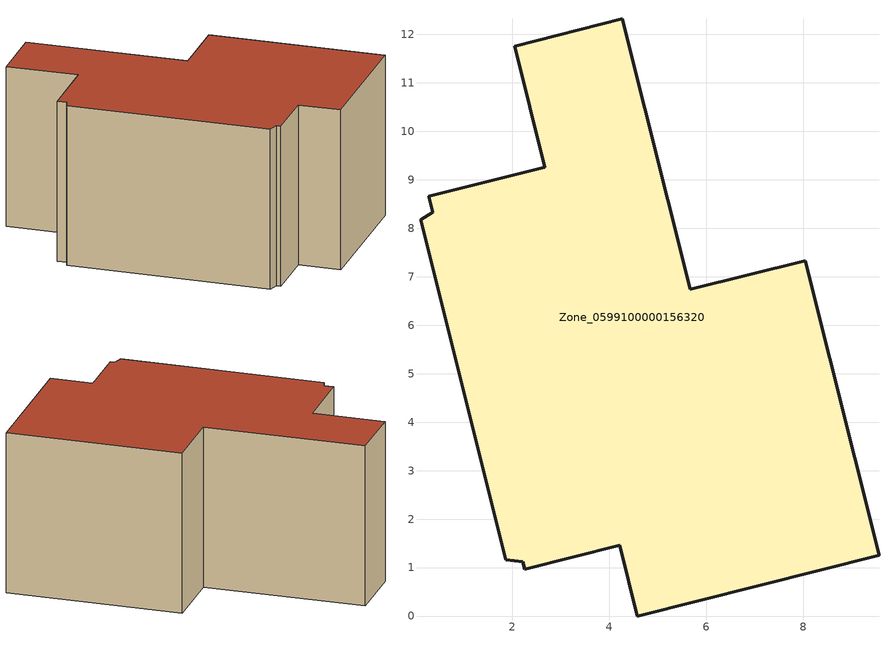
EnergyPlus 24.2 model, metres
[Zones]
Zone_0599100000156320
 floor ground (C_G): 2.22,1.12 1.86,1.16 0.1,8.17 0.36,8.33 0.27,8.66 2.67,9.26 2.05,11.76 4.27,12.32 5.67,6.74 8.04,7.33 9.56,1.25 4.58,0 4.21,1.46 2.26,0.97 z0
 wall outside (C_F): 0.36,8.33 0.1,8.17 1.86,1.16 2.22,1.12 2.26,0.97 4.21,1.46 4.58,0 9.56,1.25 8.04,7.33 5.67,6.74 4.27,12.32 2.05,11.76 2.67,9.26 0.27,8.66 0.36,8.33 z0:5.87
 roof outside (C_R): 0.1,8.17 1.86,1.16 2.22,1.12 2.26,0.97 4.21,1.46 4.58,0 9.56,1.25 8.04,7.33 5.67,6.74 4.27,12.32 2.05,11.76 2.67,9.26 0.27,8.66 0.36,8.33 z5.87
[BUILDING]
Pand.0599100000156320: North Axis=0; Terrain=City; Loads Convergence Tolerance Value=0.04; Temperature Convergence Tolerance Value=0.4; Solar Distribution=FullExterior; Maximum Number of Warmup Days=25; Minimum Number of Warmup Days=1
[Site:Location]
Rotterdam.The.Hague.AP_ZH_NLD Design_Conditions: Latitude=51.96; Longitude=4.45; Time Zone=1; Elevation=-4.5
[SITE:GROUNDTEMPERATURE:BUILDINGSURFACE]
18, 18, 18, 18, 18, 18, 18, 18, 18, 18, 18, 18
[MATERIAL] Thermal Absorptance=0.9; Solar Absorptance=0.7; Visible Absorptance=0.7
Name | Roughness | Thickness | Conductivity | Density | Specific Heat
G.TC.1965-1974 | MediumSmooth | 0.15 | 0.882353 | 540 | 1210
F.TC.1965-1974 | Rough | 0.3 | 0.697674 | 1920 | 840
R.TC.1965-1974 | MediumRough | 0.2 | 0.232558 | 1500 | 1000
[CONSTRUCTION]
C_G: G.TC.1965-1974
C_F: F.TC.1965-1974
C_R: R.TC.1965-1974
[ZONE]
Zone_0599100000156320: Type=1; Multiplier=1; Ceiling Height=Autocalculate; Volume=Autocalculate; Floor Area=autocalculate; Part of Total Floor Area=Yes
[ZONEINFILTRATION:DESIGNFLOWRATE]
Infil_Zone_0599100000156320: Zone or ZoneList or Space or SpaceList=Zone_0599100000156320; Schedule=AlwaysOn; Design Flow Rate Calculation Method=Flow/Area; Flow Rate per Floor Area=0.003; Constant Term Coefficient=1; Temperature Term Coefficient=0; Velocity Term Coefficient=0; Velocity Squared Term Coefficient=0
[HVACTEMPLATE:ZONE:IDEALLOADSAIRSYSTEM]
Zone_0599100000156320: Maximum Heating Supply Air Temperature=50; Minimum Cooling Supply Air Temperature=13; Maximum Heating Supply Air Humidity Ratio=0.0156; Minimum Cooling Supply Air Humidity Ratio=0.0077; Heating Limit=NoLimit; Cooling Limit=NoLimit; Dehumidification Control Type=ConstantSensibleHeatRatio; Cooling Sensible Heat Ratio=0.7; Dehumidification Setpoint=60; Humidification Control Type=None; Humidification Setpoint=30; Outdoor Air Method=None; Outdoor Air Flow Rate per Person=0.00944; Outdoor Air Flow Rate per Zone Floor Area=0; Outdoor Air Flow Rate per Zone=0; Demand Controlled Ventilation Type=None; Outdoor Air Economizer Type=NoEconomizer; Heat Recovery Type=None; Sensible Heat Recovery Effectiveness=0.7; Latent Heat Recovery Effectiveness=0.65
[ZONECONTROL:THERMOSTAT]
ThermostatControl_Zone_0599100000156320: Zone or ZoneList=Zone_0599100000156320; Control Type Schedule=DualSetpointControlType; Control 1=Thermostat_Zone_0599100000156320; Temperature Difference Between Cutout And Setpoint=0
[THERMOSTATSETPOINT:DUALSETPOINT]
Thermostat_Zone_0599100000156320: Heating Setpoint Temperature Schedule=HeatingSetpoint_Zone_0599100000156320; Cooling Setpoint Temperature Schedule=CoolingSetpoint_Zone_0599100000156320
[SCHEDULE:COMPACT]
HeatingSetpoint_Zone_0599100000156320: Through: 12/31, For: AllDays, Until: 24:00, 21
CoolingSetpoint_Zone_0599100000156320: Through: 12/31, For: AllDays, Until: 24:00, 24
DualSetpointControlType: Through: 12/31, For: AllDays, Until: 24:00, 4
AlwaysOn: Through: 12/31, For: AllDays, Until: 24:00, 1
